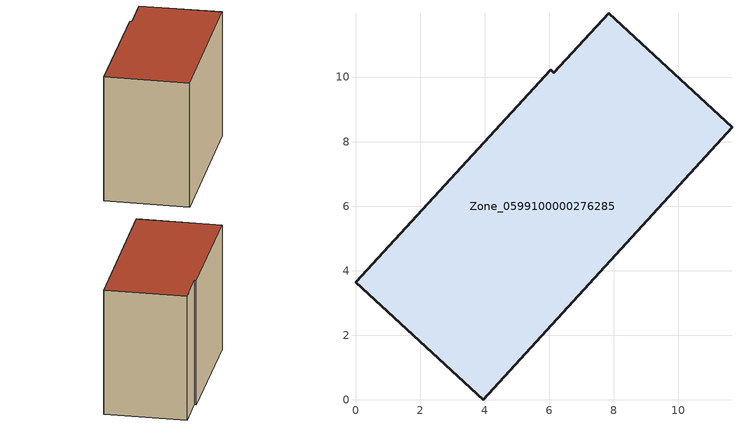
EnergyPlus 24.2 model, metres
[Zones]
Zone_0599100000276285
 floor ground (C_G): 3.96,0 0,3.64 6.05,10.22 6.15,10.13 7.84,11.98 11.66,8.44 z0
 wall outside (C_F): 3.96,0 11.66,8.44 7.84,11.98 6.15,10.13 6.05,10.22 0,3.64 3.96,0 z0:8.26
 roof outside (C_R): 0,3.64 3.96,0 11.66,8.44 7.84,11.98 6.15,10.13 6.05,10.22 z8.26
[BUILDING]
Pand.0599100000276285: North Axis=0; Terrain=City; Loads Convergence Tolerance Value=0.04; Temperature Convergence Tolerance Value=0.4; Solar Distribution=FullExterior; Maximum Number of Warmup Days=25; Minimum Number of Warmup Days=1
[Site:Location]
Rotterdam.The.Hague.AP_ZH_NLD Design_Conditions: Latitude=51.96; Longitude=4.45; Time Zone=1; Elevation=-4.5
[SITE:GROUNDTEMPERATURE:BUILDINGSURFACE]
18, 18, 18, 18, 18, 18, 18, 18, 18, 18, 18, 18
[MATERIAL] Thermal Absorptance=0.9; Solar Absorptance=0.7; Visible Absorptance=0.7
Name | Roughness | Thickness | Conductivity | Density | Specific Heat
G.TI.1975-1991 | MediumSmooth | 0.15 | 0.288461 | 540 | 1210
F.TI.1975-1991 | Rough | 0.3 | 0.230769 | 1920 | 840
R.TI.1975-1991 | MediumRough | 0.2 | 0.153846 | 1500 | 1000
[CONSTRUCTION]
C_G: G.TI.1975-1991
C_F: F.TI.1975-1991
C_R: R.TI.1975-1991
[ZONE]
Zone_0599100000276285: Type=1; Multiplier=1; Ceiling Height=Autocalculate; Volume=Autocalculate; Floor Area=autocalculate; Part of Total Floor Area=Yes
[ZONEINFILTRATION:DESIGNFLOWRATE]
Infil_Zone_0599100000276285: Zone or ZoneList or Space or SpaceList=Zone_0599100000276285; Schedule=AlwaysOn; Design Flow Rate Calculation Method=Flow/Area; Flow Rate per Floor Area=0.003; Constant Term Coefficient=1; Temperature Term Coefficient=0; Velocity Term Coefficient=0; Velocity Squared Term Coefficient=0
[HVACTEMPLATE:ZONE:IDEALLOADSAIRSYSTEM]
Zone_0599100000276285: Maximum Heating Supply Air Temperature=50; Minimum Cooling Supply Air Temperature=13; Maximum Heating Supply Air Humidity Ratio=0.0156; Minimum Cooling Supply Air Humidity Ratio=0.0077; Heating Limit=NoLimit; Cooling Limit=NoLimit; Dehumidification Control Type=ConstantSensibleHeatRatio; Cooling Sensible Heat Ratio=0.7; Dehumidification Setpoint=60; Humidification Control Type=None; Humidification Setpoint=30; Outdoor Air Method=None; Outdoor Air Flow Rate per Person=0.00944; Outdoor Air Flow Rate per Zone Floor Area=0; Outdoor Air Flow Rate per Zone=0; Demand Controlled Ventilation Type=None; Outdoor Air Economizer Type=NoEconomizer; Heat Recovery Type=None; Sensible Heat Recovery Effectiveness=0.7; Latent Heat Recovery Effectiveness=0.65
[ZONECONTROL:THERMOSTAT]
ThermostatControl_Zone_0599100000276285: Zone or ZoneList=Zone_0599100000276285; Control Type Schedule=DualSetpointControlType; Control 1=Thermostat_Zone_0599100000276285; Temperature Difference Between Cutout And Setpoint=0
[THERMOSTATSETPOINT:DUALSETPOINT]
Thermostat_Zone_0599100000276285: Heating Setpoint Temperature Schedule=HeatingSetpoint_Zone_0599100000276285; Cooling Setpoint Temperature Schedule=CoolingSetpoint_Zone_0599100000276285
[SCHEDULE:COMPACT]
HeatingSetpoint_Zone_0599100000276285: Through: 12/31, For: AllDays, Until: 24:00, 21
CoolingSetpoint_Zone_0599100000276285: Through: 12/31, For: AllDays, Until: 24:00, 24
DualSetpointControlType: Through: 12/31, For: AllDays, Until: 24:00, 4
AlwaysOn: Through: 12/31, For: AllDays, Until: 24:00, 1
